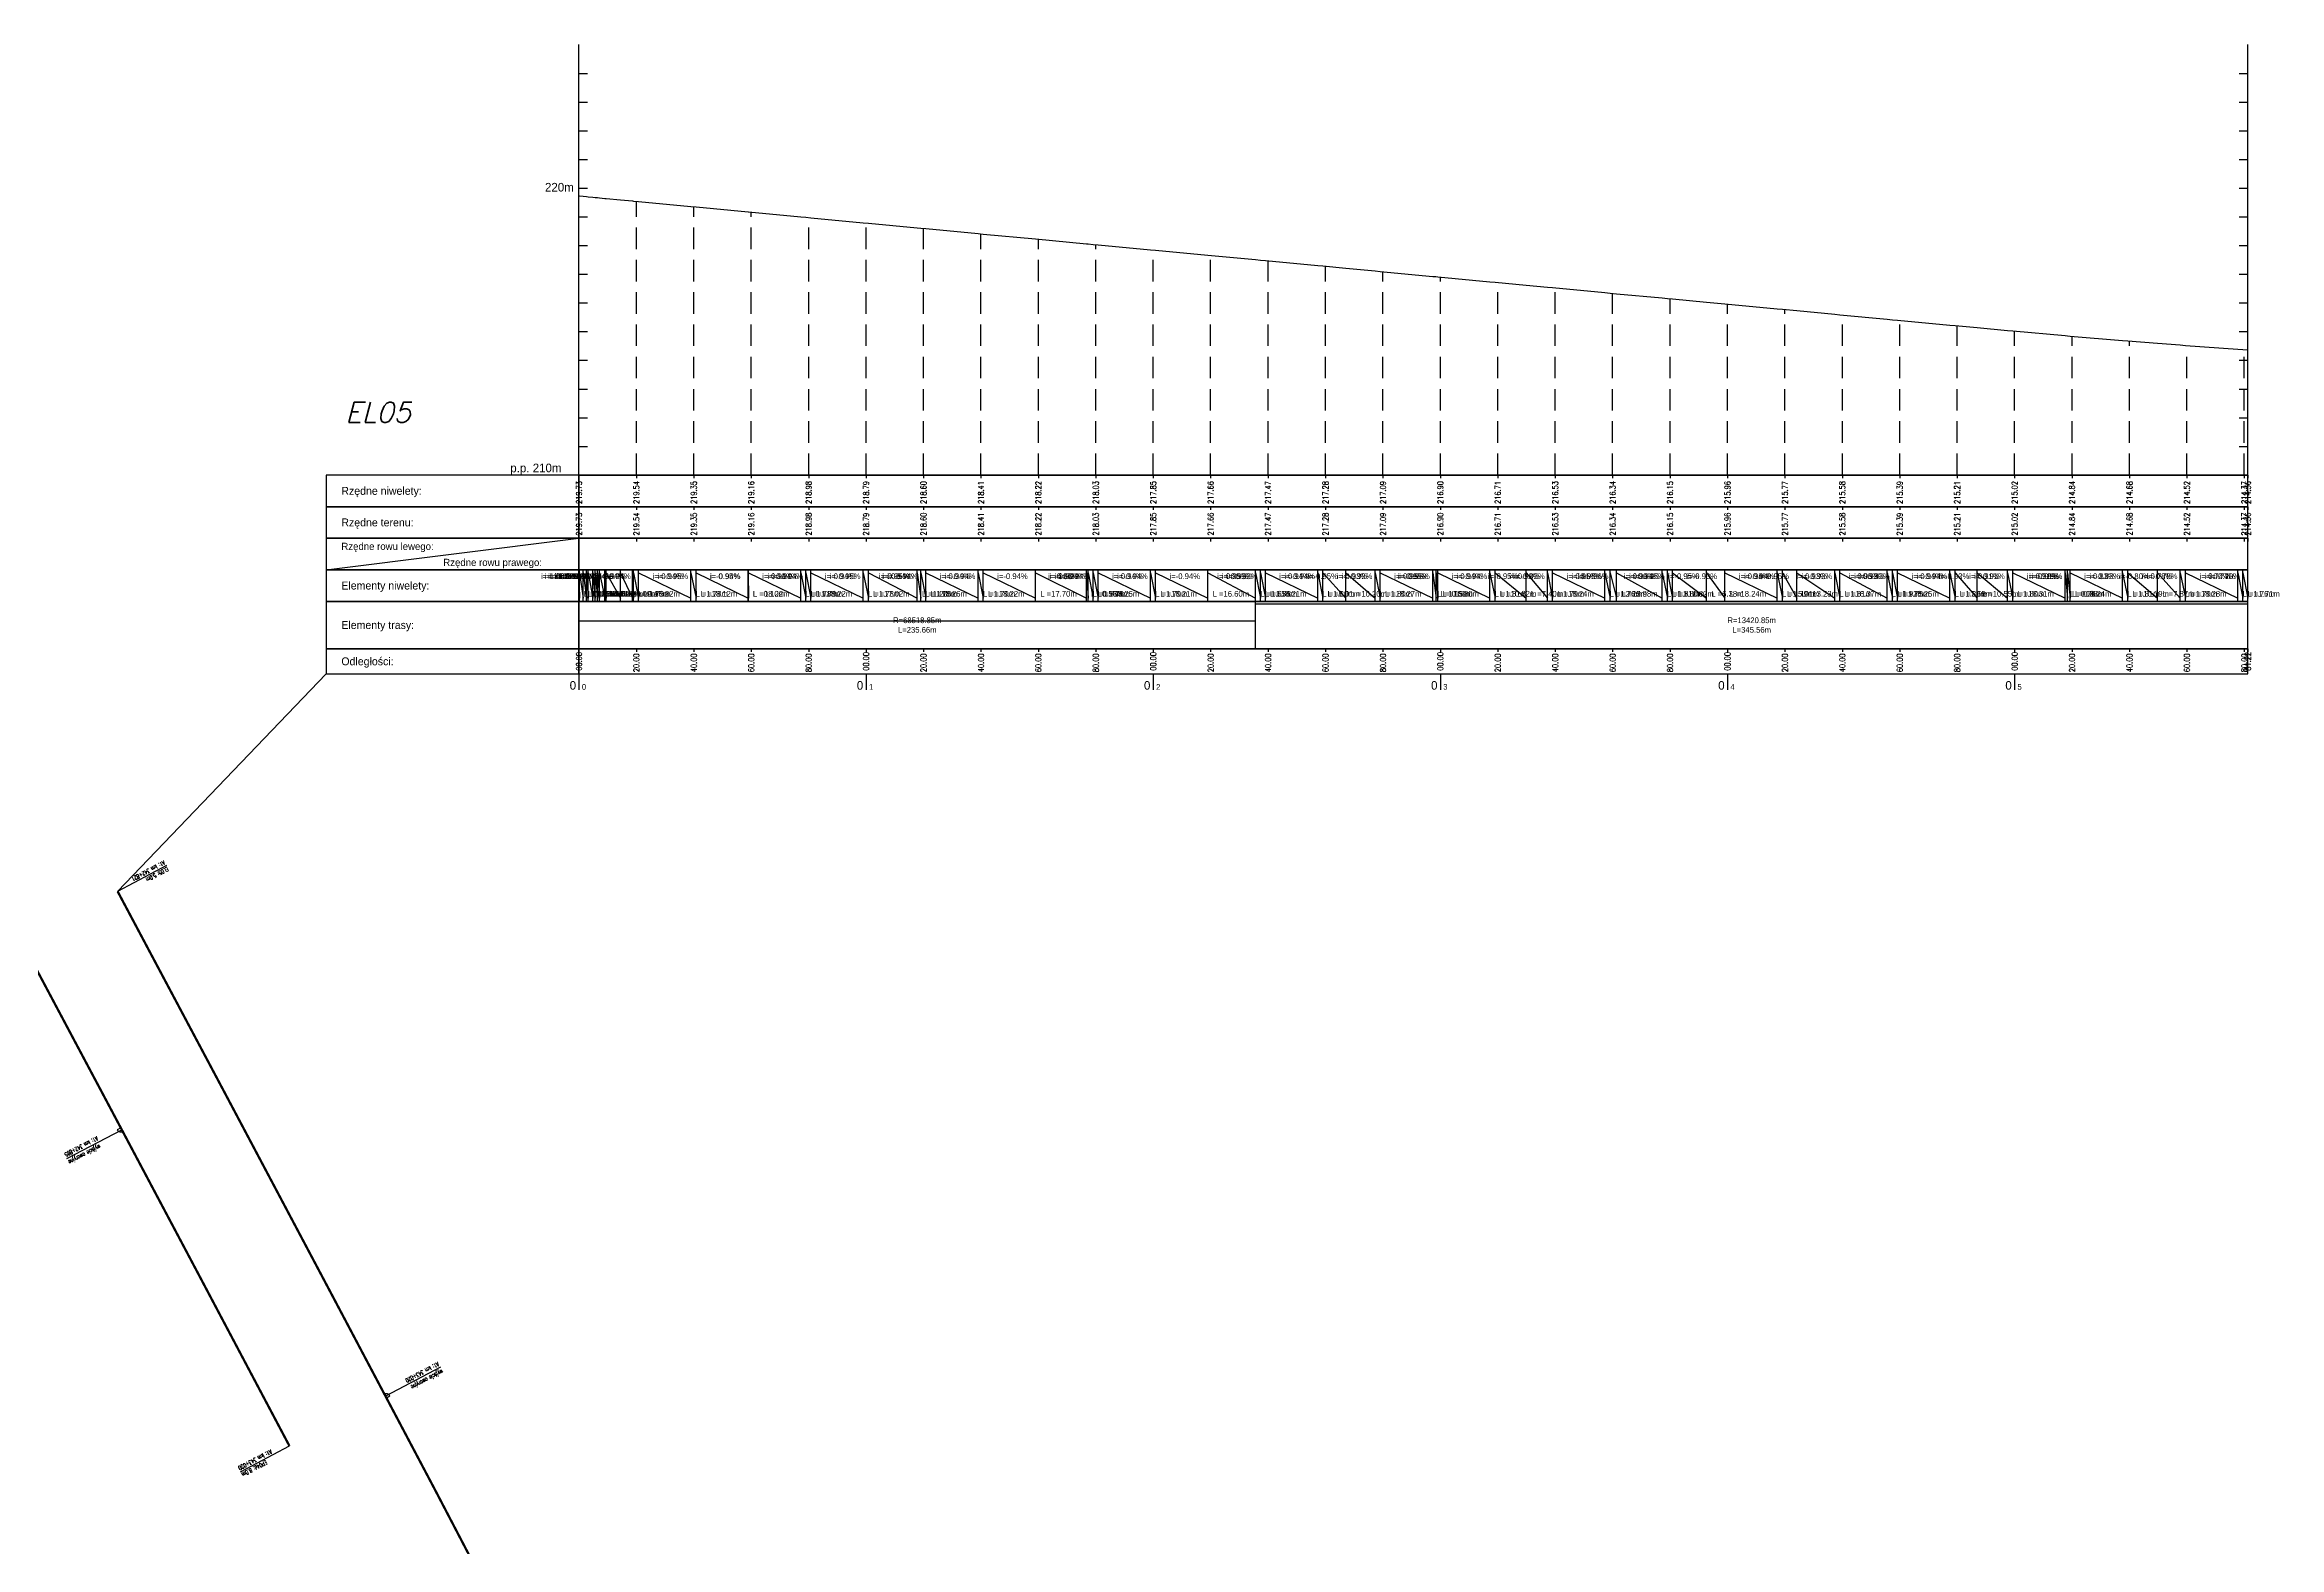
# Model space of a CAD drawing. Header units: metres. Extents: x 7399493 to 7407015, y 5696902 to 5712236.
# Drawn here: x 7404562 to 7405340, y 5705394 to 5705918 of the extents above; entities that cross this region are included whole.
import ezdxf

# ---------------------------------------------------------------- set-up
doc = ezdxf.new("R2010")
doc.units = ezdxf.units.M
doc.linetypes.add('DASHED', pattern=[0.75, 0.5, -0.25])
for name, color, linetype in [('Drzwi ewakuacyjne', 100, 'Continuous'), ('Drzwi ewakuacyjne_opis', 7, 'Continuous'), ('Ekran_akustyczny_5m', 100, 'Continuous'), ('Ekran_akustyczny_5m_opis', 7, 'Continuous'), ('Ekran_akustyczny_8m', 100, 'Continuous'), ('Ekran_akustyczny_8m_opis', 7, 'Continuous'), ('pomoc', 140, 'Continuous'), ('PR_0', 7, 'Continuous'), ('PR_istniejacy_teren', 7, 'Continuous'), ('robocza', 3, 'Continuous')]:
    doc.layers.add(name, color=color, linetype=linetype)
doc.styles.add('simplex 0.60', font='simplex.shx', dxfattribs={"width": 0.6})
doc.styles.add('simplex 0.80', font='simplex.shx', dxfattribs={"width": 0.8})
doc.styles.add('Standard poch.', font='simplex.shx', dxfattribs={"oblique": 15})

# ---------------------------------------------------------------- blocks, each defined once
blk = doc.blocks.new('Wyjście awaryjne')
at = {"layer": 'Drzwi ewakuacyjne'}
blk.add_lwpolyline([(0, 0), (-1.4, 0, 0.414214), (0, -1.4)], format="xyb", close=True, dxfattribs=at)
blk = doc.blocks.new('*U112')
at = {"layer": 'robocza', "color": 7, "linetype": 'Continuous', "lineweight": -3}
for p, q in [((0, 0), (0, 150)), ((581.22, 0), (581.22, 150)), ((0, 140), (3, 140)), ((578.22, 140), (581.22, 140)), ((0, 130), (3, 130)), ((578.22, 130), (581.22, 130)), ((0, 120), (3, 120)), ((578.22, 120), (581.22, 120)), ((0, 110), (3, 110)), ((578.22, 110), (581.22, 110)), ((0, 100), (3, 100)), ((578.22, 100), (581.22, 100)), ((0, 90), (3, 90)), ((578.22, 90), (581.22, 90)), ((0, 80), (3, 80)), ((578.22, 80), (581.22, 80)), ((0, 70), (3, 70)), ((578.22, 70), (581.22, 70)), ((0, 60), (3, 60)), ((578.22, 60), (581.22, 60)), ((0, 50), (3, 50)), ((578.22, 50), (581.22, 50)), ((0, 40), (3, 40)), ((578.22, 40), (581.22, 40)), ((0, 30), (3, 30)), ((578.22, 30), (581.22, 30)), ((0, 20), (3, 20)), ((578.22, 20), (581.22, 20)), ((0, 10), (3, 10)), ((578.22, 10), (581.22, 10)), ((0, 0), (581.22, 0)), ((578.22, 0), (581.22, 0)), ((0, -11), (0, -12.1)), ((20, -11), (20, -12.1)), ((40, -11), (40, -12.1)), ((60, -11), (60, -12.1)), ((80, -11), (80, -12.1)), ((100, -11), (100, -12.1)), ((120, -11), (120, -12.1)), ((140, -11), (140, -12.1)), ((160, -11), (160, -12.1)), ((180, -11), (180, -12.1)), ((200, -11), (200, -12.1)), ((220, -11), (220, -12.1)), ((240, -11), (240, -12.1)), ((260, -11), (260, -12.1)), ((280, -11), (280, -12.1)), ((300, -11), (300, -12.1)), ((320, -11), (320, -12.1)), ((340, -11), (340, -12.1)), ((360, -11), (360, -12.1)), ((380, -11), (380, -12.1)), ((400, -11), (400, -12.1)), ((420, -11), (420, -12.1)), ((440, -11), (440, -12.1)), ((460, -11), (460, -12.1)), ((480, -11), (480, -12.1)), ((500, -11), (500, -12.1)), ((520, -11), (520, -12.1)), ((540, -11), (540, -12.1)), ((560, -11), (560, -12.1)), ((580, -11), (580, -12.1)), ((581.22, -11), (581.22, -12.1)), ((-88, -33), (0, -22)), ((0, -22), (0, -23.1)), ((20, -22), (20, -23.1)), ((40, -22), (40, -23.1)), ((60, -22), (60, -23.1)), ((80, -22), (80, -23.1)), ((100, -22), (100, -23.1)), ((120, -22), (120, -23.1)), ((140, -22), (140, -23.1)), ((160, -22), (160, -23.1)), ((180, -22), (180, -23.1)), ((200, -22), (200, -23.1)), ((220, -22), (220, -23.1)), ((240, -22), (240, -23.1)), ((260, -22), (260, -23.1)), ((280, -22), (280, -23.1)), ((300, -22), (300, -23.1)), ((320, -22), (320, -23.1)), ((340, -22), (340, -23.1)), ((360, -22), (360, -23.1)), ((380, -22), (380, -23.1)), ((400, -22), (400, -23.1)), ((420, -22), (420, -23.1)), ((440, -22), (440, -23.1)), ((460, -22), (460, -23.1)), ((480, -22), (480, -23.1)), ((500, -22), (500, -23.1)), ((520, -22), (520, -23.1)), ((540, -22), (540, -23.1)), ((560, -22), (560, -23.1)), ((580, -22), (580, -23.1)), ((581.22, -22), (581.22, -23.1)), ((0, -60.5), (0, -61.6)), ((20, -60.5), (20, -61.6)), ((40, -60.5), (40, -61.6)), ((60, -60.5), (60, -61.6)), ((80, -60.5), (80, -61.6)), ((100, -60.5), (100, -61.6)), ((120, -60.5), (120, -61.6)), ((140, -60.5), (140, -61.6)), ((160, -60.5), (160, -61.6)), ((180, -60.5), (180, -61.6)), ((200, -60.5), (200, -61.6)), ((220, -60.5), (220, -61.6)), ((240, -60.5), (240, -61.6)), ((260, -60.5), (260, -61.6)), ((280, -60.5), (280, -61.6)), ((300, -60.5), (300, -61.6)), ((320, -60.5), (320, -61.6)), ((340, -60.5), (340, -61.6)), ((360, -60.5), (360, -61.6)), ((380, -60.5), (380, -61.6)), ((400, -60.5), (400, -61.6)), ((420, -60.5), (420, -61.6)), ((440, -60.5), (440, -61.6)), ((460, -60.5), (460, -61.6)), ((480, -60.5), (480, -61.6)), ((500, -60.5), (500, -61.6)), ((520, -60.5), (520, -61.6)), ((540, -60.5), (540, -61.6)), ((560, -60.5), (560, -61.6)), ((580, -60.5), (580, -61.6)), ((581.22, -60.5), (581.22, -61.6)), ((0, -69.3), (0, -74.8)), ((100, -69.3), (100, -74.8)), ((200, -69.3), (200, -74.8)), ((300, -69.3), (300, -74.8)), ((400, -69.3), (400, -74.8)), ((500, -69.3), (500, -74.8))]:
    blk.add_line(p, q, dxfattribs=at)
at = {"layer": 'robocza', "color": 7, "linetype": 'DASHED', "lineweight": -3, "ltscale": 15}
for p, q in [((0, 0), (0, 97.33)), ((20, 0), (20, 95.42)), ((40, 0), (40, 93.54)), ((60, 0), (60, 91.65)), ((80, 0), (80, 89.76)), ((100, 0), (100, 87.88)), ((120, 0), (120, 85.99)), ((140, 0), (140, 84.11)), ((160, 0), (160, 82.22)), ((180, 0), (180, 80.33)), ((200, 0), (200, 78.45)), ((220, 0), (220, 76.56)), ((240, 0), (240, 74.68)), ((260, 0), (260, 72.79)), ((280, 0), (280, 70.91)), ((300, 0), (300, 69.02)), ((320, 0), (320, 67.14)), ((340, 0), (340, 65.25)), ((360, 0), (360, 63.36)), ((380, 0), (380, 61.48)), ((400, 0), (400, 59.59)), ((420, 0), (420, 57.71)), ((440, 0), (440, 55.83)), ((460, 0), (460, 53.94)), ((480, 0), (480, 52.06)), ((500, 0), (500, 50.23)), ((520, 0), (520, 48.42)), ((540, 0), (540, 46.76)), ((560, 0), (560, 45.19)), ((580, 0), (580, 43.7)), ((581.22, 0), (581.22, 43.62))]:
    blk.add_line(p, q, dxfattribs=at)
at = {"layer": 'robocza', "color": 1, "linetype": 'Continuous', "lineweight": -3}
for p, q in [((0, 0), (0, -1.1)), ((20, 0), (20, -1.1)), ((40, 0), (40, -1.1)), ((60, 0), (60, -1.1)), ((80, 0), (80, -1.1)), ((100, 0), (100, -1.1)), ((120, 0), (120, -1.1)), ((140, 0), (140, -1.1)), ((160, 0), (160, -1.1)), ((180, 0), (180, -1.1)), ((200, 0), (200, -1.1)), ((220, 0), (220, -1.1)), ((240, 0), (240, -1.1)), ((260, 0), (260, -1.1)), ((280, 0), (280, -1.1)), ((300, 0), (300, -1.1)), ((320, 0), (320, -1.1)), ((340, 0), (340, -1.1)), ((360, 0), (360, -1.1)), ((380, 0), (380, -1.1)), ((400, 0), (400, -1.1)), ((420, 0), (420, -1.1)), ((440, 0), (440, -1.1)), ((460, 0), (460, -1.1)), ((480, 0), (480, -1.1)), ((500, 0), (500, -1.1)), ((520, 0), (520, -1.1)), ((540, 0), (540, -1.1)), ((560, 0), (560, -1.1)), ((580, 0), (580, -1.1)), ((581.22, 0), (581.22, -1.1)), ((0, -22), (0, -23.1)), ((20, -22), (20, -23.1)), ((40, -22), (40, -23.1)), ((60, -22), (60, -23.1)), ((80, -22), (80, -23.1)), ((100, -22), (100, -23.1)), ((120, -22), (120, -23.1)), ((140, -22), (140, -23.1)), ((160, -22), (160, -23.1)), ((180, -22), (180, -23.1)), ((200, -22), (200, -23.1)), ((220, -22), (220, -23.1)), ((240, -22), (240, -23.1)), ((260, -22), (260, -23.1)), ((280, -22), (280, -23.1)), ((300, -22), (300, -23.1)), ((320, -22), (320, -23.1)), ((340, -22), (340, -23.1)), ((360, -22), (360, -23.1)), ((380, -22), (380, -23.1)), ((400, -22), (400, -23.1)), ((420, -22), (420, -23.1)), ((440, -22), (440, -23.1)), ((460, -22), (460, -23.1)), ((480, -22), (480, -23.1)), ((500, -22), (500, -23.1)), ((520, -22), (520, -23.1)), ((540, -22), (540, -23.1)), ((560, -22), (560, -23.1)), ((580, -22), (580, -23.1)), ((581.22, -22), (581.22, -23.1)), ((0, -44), (0, -33)), ((0, -34.1), (0.16, -42.9)), ((0.16, -44), (0.16, -33)), ((0.16, -34.1), (1.52, -42.9)), ((1.52, -44), (1.52, -33)), ((1.52, -34.1), (2.63, -42.9)), ((2.63, -44), (2.63, -33)), ((2.63, -34.1), (3.22, -42.9)), ((3.22, -44), (3.22, -33)), ((3.22, -34.1), (4.83, -42.9)), ((4.83, -44), (4.83, -33)), ((4.83, -34.1), (5.59, -42.9)), ((5.59, -44), (5.59, -33)), ((5.59, -34.1), (6.47, -42.9)), ((6.47, -44), (6.47, -33)), ((6.47, -34.1), (7.2, -42.9)), ((7.2, -44), (7.2, -33)), ((7.2, -34.1), (9, -42.9)), ((9, -44), (9, -33)), ((9, -34.1), (9.48, -42.9)), ((9.48, -44), (9.48, -33)), ((9.48, -34.1), (14.51, -42.9)), ((14.51, -44), (14.51, -33)), ((14.51, -34.1), (18.6, -42.9)), ((18.6, -44), (18.6, -33)), ((18.6, -34.1), (19, -42.9)), ((19, -44), (19, -33)), ((19, -34.1), (20.79, -42.9)), ((20.79, -44), (20.79, -33)), ((20.79, -34.1), (39, -42.9)), ((39, -44), (39, -33)), ((39, -34.1), (40.79, -42.9)), ((40.79, -44), (40.79, -33)), ((40.79, -34.1), (58.91, -42.9)), ((58.91, -44), (58.91, -33)), ((58.91, -34.1), (59.01, -42.9)), ((59.01, -44), (59.01, -33)), ((59.01, -34.1), (77.23, -42.9)), ((77.23, -44), (77.23, -33)), ((77.23, -34.1), (79.02, -42.9)), ((79.02, -44), (79.02, -33)), ((79.02, -34.1), (80.8, -42.9)), ((80.8, -44), (80.8, -33)), ((80.8, -34.1), (99.02, -42.9)), ((99.02, -44), (99.02, -33)), ((99.02, -34.1), (100.8, -42.9)), ((100.8, -44), (100.8, -33)), ((100.8, -34.1), (117.83, -42.9)), ((117.83, -44), (117.83, -33)), ((117.83, -34.1), (119.03, -42.9)), ((119.03, -44), (119.03, -33)), ((119.03, -34.1), (120.77, -42.9)), ((120.77, -44), (120.77, -33)), ((120.77, -34.1), (139.03, -42.9)), ((139.03, -44), (139.03, -33)), ((139.03, -34.1), (140.82, -42.9)), ((140.82, -44), (140.82, -33)), ((140.82, -34.1), (159.04, -42.9)), ((159.04, -44), (159.04, -33)), ((159.04, -34.1), (176.74, -42.9)), ((176.74, -44), (176.74, -33)), ((176.74, -34.1), (177.3, -42.9)), ((177.3, -44), (177.3, -33)), ((177.3, -34.1), (179.04, -42.9)), ((179.04, -44), (179.04, -33)), ((179.04, -34.1), (180.8, -42.9)), ((180.8, -44), (180.8, -33)), ((180.8, -34.1), (199.05, -42.9)), ((199.05, -44), (199.05, -33)), ((199.05, -34.1), (200.84, -42.9)), ((200.84, -44), (200.84, -33)), ((200.84, -34.1), (219.05, -42.9)), ((219.05, -44), (219.05, -33)), ((219.05, -34.1), (235.66, -42.9)), ((235.66, -44), (235.66, -33)), ((235.66, -34.1), (237.31, -42.9)), ((237.31, -44), (237.31, -33)), ((237.31, -34.1), (239.06, -42.9)), ((239.06, -44), (239.06, -33)), ((239.06, -34.1), (257.27, -42.9)), ((257.27, -44), (257.27, -33)), ((257.27, -34.1), (259.07, -42.9)), ((259.07, -44), (259.07, -33)), ((259.07, -34.1), (267.07, -42.9)), ((267.07, -44), (267.07, -33)), ((267.07, -34.1), (277.27, -42.9)), ((277.27, -44), (277.27, -33)), ((277.27, -34.1), (279.07, -42.9)), ((279.07, -44), (279.07, -33)), ((279.07, -34.1), (297.34, -42.9)), ((297.34, -44), (297.34, -33)), ((297.34, -34.1), (298.49, -42.9)), ((298.49, -44), (298.49, -33)), ((298.49, -34.1), (299.08, -42.9)), ((299.08, -44), (299.08, -33)), ((299.08, -34.1), (317.28, -42.9)), ((317.28, -44), (317.28, -33)), ((317.28, -34.1), (319.08, -42.9)), ((319.08, -44), (319.08, -33)), ((319.08, -34.1), (329.9, -42.9)), ((329.9, -44), (329.9, -33)), ((329.9, -34.1), (337.3, -42.9)), ((337.3, -44), (337.3, -33)), ((337.3, -34.1), (339.09, -42.9)), ((339.09, -44), (339.09, -33)), ((339.09, -34.1), (357.33, -42.9)), ((357.33, -44), (357.33, -33)), ((357.33, -34.1), (359.09, -42.9)), ((359.09, -44), (359.09, -33)), ((359.09, -34.1), (361.31, -42.9)), ((361.31, -44), (361.31, -33)), ((361.31, -34.1), (377.29, -42.9)), ((377.29, -44), (377.29, -33)), ((377.29, -34.1), (379.1, -42.9)), ((379.1, -44), (379.1, -33)), ((379.1, -34.1), (380.9, -42.9)), ((380.9, -44), (380.9, -33)), ((380.9, -34.1), (392.73, -42.9)), ((392.73, -44), (392.73, -33)), ((392.73, -34.1), (399.11, -42.9)), ((399.11, -44), (399.11, -33)), ((399.11, -34.1), (417.35, -42.9)), ((417.35, -44), (417.35, -33)), ((417.35, -34.1), (419.14, -42.9)), ((419.14, -44), (419.14, -33)), ((419.14, -34.1), (424.14, -42.9)), ((424.14, -44), (424.14, -33)), ((424.14, -34.1), (437.37, -42.9)), ((437.37, -44), (437.37, -33)), ((437.37, -34.1), (439.18, -42.9)), ((439.18, -44), (439.18, -33)), ((439.18, -34.1), (455.56, -42.9)), ((455.56, -44), (455.56, -33)), ((455.56, -34.1), (457.48, -42.9)), ((457.48, -44), (457.48, -33)), ((457.48, -34.1), (459.23, -42.9)), ((459.23, -44), (459.23, -33)), ((459.23, -34.1), (477.48, -42.9)), ((477.48, -44), (477.48, -33)), ((477.48, -34.1), (479.28, -42.9)), ((479.28, -44), (479.28, -33)), ((479.28, -34.1), (486.97, -42.9)), ((486.97, -44), (486.97, -33)), ((486.97, -34.1), (497.52, -42.9)), ((497.52, -44), (497.52, -33)), ((497.52, -34.1), (499.32, -42.9)), ((499.32, -44), (499.32, -33)), ((499.32, -34.1), (517.63, -42.9)), ((517.63, -44), (517.63, -33)), ((517.63, -34.1), (518.39, -42.9)), ((518.39, -44), (518.39, -33)), ((518.39, -34.1), (519.37, -42.9)), ((519.37, -44), (519.37, -33)), ((519.37, -34.1), (537.61, -42.9)), ((537.61, -44), (537.61, -33)), ((537.61, -34.1), (539.42, -42.9)), ((539.42, -44), (539.42, -33)), ((539.42, -34.1), (549.8, -42.9)), ((549.8, -44), (549.8, -33)), ((549.8, -34.1), (557.67, -42.9)), ((557.67, -44), (557.67, -33)), ((557.67, -34.1), (559.46, -42.9)), ((559.46, -44), (559.46, -33)), ((559.46, -34.1), (577.74, -42.9)), ((577.74, -44), (577.74, -33)), ((577.74, -34.1), (579.51, -42.9)), ((579.51, -44), (579.51, -33)), ((579.51, -34.1), (581.22, -42.9)), ((0, -60.5), (0, -44)), ((235.66, -60.5), (235.66, -44)), ((235.66, -50.8), (235.66, -44.83)), ((235.66, -44.83), (581.22, -44.83)), ((0, -50.8), (0, -50.8)), ((0, -50.8), (235.66, -50.8))]:
    blk.add_line(p, q, dxfattribs=at)
at = {"layer": 'robocza', "color": 7, "linetype": 'Continuous', "lineweight": -3}
for points in [[(0, -11), (0, 0), (-88, 0), (-88, -11)], [(0, -11), (581.22, -11), (581.22, 0), (0, 0)], [(0, -22), (0, -11), (-88, -11), (-88, -22)], [(0, -22), (581.22, -22), (581.22, -11), (0, -11)], [(0, -33), (0, -22), (-88, -22), (-88, -33)], [(0, -33), (0, -22), (-88, -22), (-88, -33)], [(0, -33), (581.22, -33), (581.22, -22), (0, -22)], [(0, -33), (581.22, -33), (581.22, -22), (0, -22)], [(0, -44), (0, -33), (-88, -33), (-88, -44)], [(0, -44), (581.22, -44), (581.22, -33), (0, -33)], [(0, -60.5), (0, -44), (-88, -44), (-88, -60.5)], [(0, -60.5), (581.22, -60.5), (581.22, -44), (0, -44)], [(0, -69.3), (0, -60.5), (-88, -60.5), (-88, -69.3)], [(0, -69.3), (581.22, -69.3), (581.22, -60.5), (0, -60.5)]]:
    blk.add_3dface(points, dxfattribs=at)
at = {"layer": 'robocza', "color": 2, "linetype": 'Continuous', "lineweight": -3, "char_height": 3}
for s, insert, attachment_point in [('220m', (-1.8, 100.3), 6), ('p.p. 210m', (-15, 4), 2)]:
    blk.add_mtext(s, dxfattribs=dict(at, insert=insert, attachment_point=attachment_point))
at = {"layer": 'robocza', "color": 7, "linetype": 'Continuous', "lineweight": -3, "attachment_point": 4}
for s, insert, char_height in [('Rzędne niwelety:', (-82.75, -5.9), 2.75), ('Rzędne terenu:', (-82.75, -16.9), 2.75), ('Rzędne rowu lewego:', (-82.75, -25.2), 2.5), ('Elementy niwelety:', (-82.75, -38.9), 2.75), ('Elementy trasy:', (-82.75, -52.65), 2.75), ('Odległości:', (-82.75, -65.3), 2.75)]:
    blk.add_mtext(s, dxfattribs=dict(at, insert=insert, char_height=char_height))
at = {"layer": 'robocza', "color": 1, "linetype": 'Continuous', "lineweight": -3, "insert": (-47.25, -30.8), "char_height": 2.5, "attachment_point": 4}
blk.add_mtext('Rzędne rowu prawego:', dxfattribs=at)
blk = doc.blocks.new('*U111')
at = {"layer": 'PR_istniejacy_teren', "color": 7, "linetype": 'Continuous', "lineweight": -3, "ltscale": 4}
for p, q in [((7405426.48, 5707170.12), (7405426.64, 5707170.11)), ((7405426.64, 5707170.11), (7405428, 5707169.97)), ((7405428, 5707169.97), (7405429.1, 5707169.86)), ((7405429.1, 5707169.86), (7405429.7, 5707169.8)), ((7405429.7, 5707169.8), (7405431.31, 5707169.64)), ((7405431.31, 5707169.64), (7405432.07, 5707169.57)), ((7405432.07, 5707169.57), (7405432.95, 5707169.49)), ((7405432.95, 5707169.49), (7405433.68, 5707169.42)), ((7405433.68, 5707169.42), (7405435.48, 5707169.25)), ((7405435.48, 5707169.25), (7405435.96, 5707169.21)), ((7405435.96, 5707169.21), (7405440.99, 5707168.73)), ((7405440.99, 5707168.73), (7405445.08, 5707168.35)), ((7405445.08, 5707168.35), (7405445.48, 5707168.31)), ((7405445.48, 5707168.31), (7405447.27, 5707168.14)), ((7405447.27, 5707168.14), (7405465.48, 5707166.42)), ((7405465.48, 5707166.42), (7405467.27, 5707166.26)), ((7405467.27, 5707166.26), (7405485.39, 5707164.54)), ((7405485.39, 5707164.54), (7405485.49, 5707164.53)), ((7405485.49, 5707164.53), (7405503.71, 5707162.82)), ((7405503.71, 5707162.82), (7405505.49, 5707162.65)), ((7405505.49, 5707162.65), (7405507.28, 5707162.48)), ((7405507.28, 5707162.48), (7405525.5, 5707160.77)), ((7405525.5, 5707160.77), (7405527.28, 5707160.6)), ((7405527.28, 5707160.6), (7405544.31, 5707158.99)), ((7405544.31, 5707158.99), (7405545.51, 5707158.88)), ((7405545.51, 5707158.88), (7405547.25, 5707158.71)), ((7405547.25, 5707158.71), (7405565.51, 5707156.99)), ((7405565.51, 5707156.99), (7405567.3, 5707156.82)), ((7405567.3, 5707156.82), (7405585.52, 5707155.11)), ((7405585.52, 5707155.11), (7405603.22, 5707153.43)), ((7405603.22, 5707153.43), (7405603.78, 5707153.38)), ((7405603.78, 5707153.38), (7405605.52, 5707153.22)), ((7405605.52, 5707153.22), (7405607.27, 5707153.05)), ((7405607.27, 5707153.05), (7405625.53, 5707151.34)), ((7405625.53, 5707151.34), (7405627.32, 5707151.17)), ((7405627.32, 5707151.17), (7405645.53, 5707149.45)), ((7405645.53, 5707149.45), (7405662.13, 5707147.88)), ((7405662.13, 5707147.88), (7405663.79, 5707147.72)), ((7405663.79, 5707147.72), (7405665.54, 5707147.56)), ((7405665.54, 5707147.56), (7405683.75, 5707145.85)), ((7405683.75, 5707145.85), (7405685.54, 5707145.68)), ((7405685.54, 5707145.68), (7405693.55, 5707144.91)), ((7405693.55, 5707144.91), (7405703.75, 5707143.96)), ((7405703.75, 5707143.96), (7405705.55, 5707143.79)), ((7405705.55, 5707143.79), (7405723.81, 5707142.06)), ((7405723.81, 5707142.06), (7405724.96, 5707141.96)), ((7405724.96, 5707141.96), (7405725.56, 5707141.9)), ((7405725.56, 5707141.9), (7405743.76, 5707140.19)), ((7405743.76, 5707140.19), (7405745.56, 5707140.02)), ((7405745.56, 5707140.02), (7405756.38, 5707138.99)), ((7405756.38, 5707138.99), (7405763.78, 5707138.3)), ((7405763.78, 5707138.3), (7405765.57, 5707138.13)), ((7405765.57, 5707138.13), (7405783.81, 5707136.41)), ((7405783.81, 5707136.41), (7405785.57, 5707136.24)), ((7405785.57, 5707136.24), (7405787.79, 5707136.03)), ((7405787.79, 5707136.03), (7405803.77, 5707134.53)), ((7405803.77, 5707134.53), (7405805.58, 5707134.36)), ((7405805.58, 5707134.36), (7405807.38, 5707134.19)), ((7405807.38, 5707134.19), (7405819.21, 5707133.07)), ((7405819.21, 5707133.07), (7405825.58, 5707132.47)), ((7405825.58, 5707132.47), (7405843.83, 5707130.75)), ((7405843.83, 5707130.75), (7405845.61, 5707130.59)), ((7405845.61, 5707130.59), (7405850.62, 5707130.11)), ((7405850.62, 5707130.11), (7405863.85, 5707128.87)), ((7405863.85, 5707128.87), (7405865.66, 5707128.7)), ((7405865.66, 5707128.7), (7405882.04, 5707127.15)), ((7405882.04, 5707127.15), (7405883.96, 5707126.97)), ((7405883.96, 5707126.97), (7405885.71, 5707126.81)), ((7405885.71, 5707126.81), (7405903.96, 5707125.1)), ((7405903.96, 5707125.1), (7405905.76, 5707124.93)), ((7405905.76, 5707124.93), (7405913.45, 5707124.21)), ((7405913.45, 5707124.21), (7405924, 5707123.25)), ((7405924, 5707123.25), (7405925.8, 5707123.08)), ((7405925.8, 5707123.08), (7405944.11, 5707121.43)), ((7405944.11, 5707121.43), (7405944.87, 5707121.36)), ((7405944.87, 5707121.36), (7405945.85, 5707121.27)), ((7405945.85, 5707121.27), (7405964.09, 5707119.75)), ((7405964.09, 5707119.75), (7405965.9, 5707119.6)), ((7405965.9, 5707119.6), (7405976.28, 5707118.77)), ((7405976.28, 5707118.77), (7405984.15, 5707118.16)), ((7405984.15, 5707118.16), (7405985.94, 5707118.02)), ((7405985.94, 5707118.02), (7406004.22, 5707116.66)), ((7406004.22, 5707116.66), (7406005.99, 5707116.53)), ((7406005.99, 5707116.53), (7406007.69, 5707116.41))]:
    blk.add_line(p, q, dxfattribs=at)
blk = doc.blocks.new('*U110')
at = {"layer": 'robocza', "color": 1, "linetype": 'Continuous', "lineweight": -3, "char_height": 2, "attachment_point": 6, "rotation": 89.99998, "style": 'simplex 0.80'}
for s, insert in [('219.73', (7405426.48, 5707070.71)), ('219.54', (7405446.48, 5707070.71)), ('219.35', (7405466.48, 5707070.71)), ('219.16', (7405486.48, 5707070.71)), ('218.98', (7405506.48, 5707070.71)), ('218.79', (7405526.48, 5707070.71)), ('218.60', (7405546.48, 5707070.71)), ('218.41', (7405566.48, 5707070.71)), ('218.22', (7405586.48, 5707070.71)), ('218.03', (7405606.48, 5707070.71)), ('217.85', (7405626.48, 5707070.71)), ('217.66', (7405646.48, 5707070.71)), ('217.47', (7405666.48, 5707070.71)), ('217.28', (7405686.48, 5707070.71)), ('217.09', (7405706.48, 5707070.71)), ('216.90', (7405726.48, 5707070.71)), ('216.71', (7405746.48, 5707070.71)), ('216.53', (7405766.48, 5707070.71)), ('216.34', (7405786.48, 5707070.71)), ('216.15', (7405806.48, 5707070.71)), ('215.96', (7405826.48, 5707070.71)), ('215.77', (7405846.48, 5707070.71)), ('215.58', (7405866.48, 5707070.71)), ('215.39', (7405886.48, 5707070.71)), ('215.21', (7405906.48, 5707070.71)), ('215.02', (7405926.48, 5707070.71)), ('214.84', (7405946.48, 5707070.71)), ('214.68', (7405966.48, 5707070.71)), ('214.52', (7405986.48, 5707070.71)), ('214.37', (7406006.48, 5707070.71)), ('214.36', (7406007.69, 5707070.71))]:
    blk.add_mtext(s, dxfattribs=dict(at, insert=insert))
blk = doc.blocks.new('*U109')
at = {"layer": 'robocza', "color": 1, "linetype": 'Continuous', "lineweight": -3, "char_height": 2, "attachment_point": 6, "rotation": 89.99998, "style": 'simplex 0.80'}
for s, insert in [('219.73', (7405426.48, 5707059.71)), ('219.54', (7405446.48, 5707059.71)), ('219.35', (7405466.48, 5707059.71)), ('219.16', (7405486.48, 5707059.71)), ('218.98', (7405506.48, 5707059.71)), ('218.79', (7405526.48, 5707059.71)), ('218.60', (7405546.48, 5707059.71)), ('218.41', (7405566.48, 5707059.71)), ('218.22', (7405586.48, 5707059.71)), ('218.03', (7405606.48, 5707059.71)), ('217.85', (7405626.48, 5707059.71)), ('217.66', (7405646.48, 5707059.71)), ('217.47', (7405666.48, 5707059.71)), ('217.28', (7405686.48, 5707059.71)), ('217.09', (7405706.48, 5707059.71)), ('216.90', (7405726.48, 5707059.71)), ('216.71', (7405746.48, 5707059.71)), ('216.53', (7405766.48, 5707059.71)), ('216.34', (7405786.48, 5707059.71)), ('216.15', (7405806.48, 5707059.71)), ('215.96', (7405826.48, 5707059.71)), ('215.77', (7405846.48, 5707059.71)), ('215.58', (7405866.48, 5707059.71)), ('215.39', (7405886.48, 5707059.71)), ('215.21', (7405906.48, 5707059.71)), ('215.02', (7405926.48, 5707059.71)), ('214.84', (7405946.48, 5707059.71)), ('214.68', (7405966.48, 5707059.71)), ('214.52', (7405986.48, 5707059.71)), ('214.37', (7406006.48, 5707059.71)), ('214.36', (7406007.69, 5707059.71))]:
    blk.add_mtext(s, dxfattribs=dict(at, insert=insert))
blk = doc.blocks.new('*U108')
at = {"layer": 'PR_0', "color": 1, "linetype": 'Continuous', "lineweight": -3, "char_height": 2}
for s, insert, attachment_point in [('i=-1.06%', (7405423.89, 5707036.54), 9), ('i=-1.02%', (7405425.25, 5707036.54), 9), ('i=-1.02%', (7405426.35, 5707036.54), 9), ('i=-1.02%', (7405426.95, 5707036.54), 9), ('i=-0.95%', (7405428.56, 5707036.54), 9), ('i=-0.94%', (7405429.32, 5707036.54), 9), ('i=-0.94%', (7405430.2, 5707036.54), 9), ('i=-0.94%', (7405430.93, 5707036.54), 9), ('i=-0.94%', (7405432.73, 5707036.54), 9), ('i=-0.94%', (7405433.21, 5707036.54), 9), ('i=-0.94%', (7405438.24, 5707036.54), 9), ('i=-0.94%', (7405442.33, 5707036.54), 9), ('i=-0.94%', (7405442.73, 5707036.54), 9), ('i=-0.94%', (7405444.52, 5707036.54), 9), ('i=-0.94%', (7405462.73, 5707036.54), 9), ('i=-0.95%', (7405464.52, 5707036.54), 9), ('i=-0.95%', (7405482.64, 5707036.54), 9), ('i=-0.94%', (7405482.74, 5707036.54), 9), ('i=-0.94%', (7405500.96, 5707036.54), 9), ('i=-0.94%', (7405502.74, 5707036.54), 9), ('i=-0.94%', (7405504.53, 5707036.54), 9), ('i=-0.94%', (7405522.75, 5707036.54), 9), ('i=-0.95%', (7405524.53, 5707036.54), 9), ('i=-0.95%', (7405541.56, 5707036.54), 9), ('i=-0.94%', (7405542.76, 5707036.54), 9), ('i=-0.94%', (7405544.5, 5707036.54), 9), ('i=-0.94%', (7405562.76, 5707036.54), 9), ('i=-0.94%', (7405564.55, 5707036.54), 9), ('i=-0.94%', (7405582.77, 5707036.54), 9), ('i=-0.95%', (7405600.47, 5707036.54), 9), ('i=-0.94%', (7405601.03, 5707036.54), 9), ('i=-0.94%', (7405602.77, 5707036.54), 9), ('i=-0.94%', (7405604.52, 5707036.54), 9), ('i=-0.94%', (7405622.78, 5707036.54), 9), ('i=-0.94%', (7405624.57, 5707036.54), 9), ('i=-0.94%', (7405642.78, 5707036.54), 9), ('i=-0.95%', (7405659.38, 5707036.54), 9), ('i=-0.93%', (7405661.04, 5707036.54), 9), ('i=-0.93%', (7405662.79, 5707036.54), 9), ('i=-0.94%', (7405681, 5707036.54), 9), ('i=-0.94%', (7405682.79, 5707036.54), 9), ('i=-0.95%', (7405690.8, 5707036.54), 9), ('i=-0.93%', (7405701, 5707036.54), 9), ('i=-0.93%', (7405702.8, 5707036.54), 9), ('i=-0.95%', (7405721.06, 5707036.54), 9), ('i=-0.95%', (7405722.21, 5707036.54), 9), ('i=-0.93%', (7405722.81, 5707036.54), 9), ('i=-0.94%', (7405741.01, 5707036.54), 9), ('i=-0.94%', (7405742.81, 5707036.54), 9), ('i=-0.95%', (7405753.63, 5707036.54), 9), ('i=-0.93%', (7405761.03, 5707036.54), 9), ('i=-0.93%', (7405762.82, 5707036.54), 9), ('i=-0.95%', (7405781.06, 5707036.54), 9), ('i=-0.95%', (7405782.82, 5707036.54), 9), ('i=-0.96%', (7405785.04, 5707036.54), 9), ('i=-0.94%', (7405801.02, 5707036.54), 9), ('i=-0.94%', (7405802.83, 5707036.54), 9), ('i=-0.95%', (7405804.63, 5707036.54), 9), ('i=-0.95%', (7405816.46, 5707036.54), 9), ('i=-0.93%', (7405822.83, 5707036.54), 9), ('i=-0.94%', (7405841.08, 5707036.54), 9), ('i=-0.94%', (7405842.86, 5707036.54), 9), ('i=-0.95%', (7405847.87, 5707036.54), 9), ('i=-0.93%', (7405861.1, 5707036.54), 9), ('i=-0.93%', (7405862.91, 5707036.54), 9), ('i=-0.95%', (7405879.29, 5707036.54), 9), ('i=-0.93%', (7405881.21, 5707036.54), 9), ('i=-0.93%', (7405882.96, 5707036.54), 9), ('i=-0.94%', (7405901.21, 5707036.54), 9), ('i=-0.94%', (7405903.01, 5707036.54), 9), ('i=-0.93%', (7405910.7, 5707036.54), 9), ('i=-0.91%', (7405921.25, 5707036.54), 9), ('i=-0.91%', (7405923.05, 5707036.54), 9), ('i=-0.91%', (7405941.36, 5707036.54), 9), ('i=-0.91%', (7405942.12, 5707036.54), 9), ('i=-0.89%', (7405943.1, 5707036.54), 9), ('i=-0.83%', (7405961.34, 5707036.54), 9), ('i=-0.83%', (7405963.15, 5707036.54), 9), ('i=-0.80%', (7405973.53, 5707036.54), 9), ('i=-0.78%', (7405981.4, 5707036.54), 9), ('i=-0.78%', (7405983.19, 5707036.54), 9), ('i=-0.74%', (7406001.47, 5707036.54), 9), ('i=-0.74%', (7406003.24, 5707036.54), 9), ('i=-0.70%', (7406004.94, 5707036.54), 9), ('L =0.16m', (7405428.1, 5707030.42), 7), ('L =1.36m', (7405428.26, 5707030.42), 7), ('L =1.11m', (7405429.62, 5707030.42), 7), ('L =0.59m', (7405430.73, 5707030.42), 7), ('L =1.61m', (7405431.32, 5707030.42), 7), ('L =0.76m', (7405432.93, 5707030.42), 7), ('L =0.88m', (7405433.69, 5707030.42), 7), ('L =0.73m', (7405434.57, 5707030.42), 7), ('L =1.80m', (7405435.3, 5707030.42), 7), ('L =0.49m', (7405437.1, 5707030.42), 7), ('L =5.02m', (7405437.59, 5707030.42), 7), ('L =4.09m', (7405442.61, 5707030.42), 7), ('L =0.40m', (7405446.7, 5707030.42), 7), ('L =1.79m', (7405447.1, 5707030.42), 7), ('L =18.22m', (7405448.89, 5707030.42), 7), ('L =1.78m', (7405467.11, 5707030.42), 7), ('L =18.12m', (7405468.89, 5707030.42), 7), ('L =0.10m', (7405487.02, 5707030.42), 7), ('L =18.22m', (7405487.11, 5707030.42), 7), ('L =1.78m', (7405505.33, 5707030.42), 7), ('L =1.79m', (7405507.12, 5707030.42), 7), ('L =18.22m', (7405508.91, 5707030.42), 7), ('L =1.78m', (7405527.13, 5707030.42), 7), ('L =17.02m', (7405528.91, 5707030.42), 7), ('L =1.20m', (7405545.93, 5707030.42), 7), ('L =1.75m', (7405547.13, 5707030.42), 7), ('L =18.26m', (7405548.88, 5707030.42), 7), ('L =1.79m', (7405567.14, 5707030.42), 7), ('L =18.22m', (7405568.93, 5707030.42), 7), ('L =17.70m', (7405587.14, 5707030.42), 7), ('L =0.56m', (7405604.85, 5707030.42), 7), ('L =1.74m', (7405605.41, 5707030.42), 7), ('L =1.75m', (7405607.15, 5707030.42), 7), ('L =18.25m', (7405608.9, 5707030.42), 7), ('L =1.79m', (7405627.15, 5707030.42), 7), ('L =18.21m', (7405628.94, 5707030.42), 7), ('L =16.60m', (7405647.16, 5707030.42), 7), ('L =1.65m', (7405663.76, 5707030.42), 7), ('L =1.75m', (7405665.41, 5707030.42), 7), ('L =18.21m', (7405667.16, 5707030.42), 7), ('L =1.80m', (7405685.37, 5707030.42), 7), ('L =8.01m', (7405687.17, 5707030.42), 7), ('L =10.20m', (7405695.17, 5707030.42), 7), ('L =1.80m', (7405705.38, 5707030.42), 7), ('L =18.27m', (7405707.17, 5707030.42), 7), ('L =1.15m', (7405725.44, 5707030.42), 7), ('L =0.59m', (7405726.59, 5707030.42), 7), ('L =18.20m', (7405727.18, 5707030.42), 7), ('L =1.81m', (7405745.38, 5707030.42), 7), ('L =10.82m', (7405747.19, 5707030.42), 7), ('L =7.40m', (7405758, 5707030.42), 7), ('L =1.79m', (7405765.4, 5707030.42), 7), ('L =18.24m', (7405767.19, 5707030.42), 7), ('L =1.76m', (7405785.43, 5707030.42), 7), ('L =2.22m', (7405787.2, 5707030.42), 7), ('L =15.98m', (7405789.42, 5707030.42), 7), ('L =1.81m', (7405805.39, 5707030.42), 7), ('L =1.80m', (7405807.2, 5707030.42), 7), ('L =11.82m', (7405809.01, 5707030.42), 7), ('L =6.38m', (7405820.83, 5707030.42), 7), ('L =18.24m', (7405827.21, 5707030.42), 7), ('L =1.79m', (7405845.45, 5707030.42), 7), ('L =5.01m', (7405847.24, 5707030.42), 7), ('L =13.23m', (7405852.25, 5707030.42), 7), ('L =1.81m', (7405865.48, 5707030.42), 7), ('L =16.37m', (7405867.29, 5707030.42), 7), ('L =1.92m', (7405883.66, 5707030.42), 7), ('L =1.75m', (7405885.58, 5707030.42), 7), ('L =18.25m', (7405887.33, 5707030.42), 7), ('L =1.80m', (7405905.58, 5707030.42), 7), ('L =7.69m', (7405907.38, 5707030.42), 7), ('L =10.55m', (7405915.08, 5707030.42), 7), ('L =1.80m', (7405925.62, 5707030.42), 7), ('L =18.31m', (7405927.43, 5707030.42), 7), ('L =0.76m', (7405945.73, 5707030.42), 7), ('L =0.98m', (7405946.49, 5707030.42), 7), ('L =18.24m', (7405947.47, 5707030.42), 7), ('L =1.81m', (7405965.71, 5707030.42), 7), ('L =10.39m', (7405967.52, 5707030.42), 7), ('L =7.87m', (7405977.91, 5707030.42), 7), ('L =1.79m', (7405985.77, 5707030.42), 7), ('L =18.28m', (7405987.57, 5707030.42), 7), ('L =1.76m', (7406005.85, 5707030.42), 7), ('L =1.71m', (7406007.61, 5707030.42), 7)]:
    blk.add_mtext(s, dxfattribs=dict(at, insert=insert, attachment_point=attachment_point))
blk = doc.blocks.new('*U107')
at = {"layer": 'robocza', "color": 1, "linetype": 'Continuous', "lineweight": -3, "char_height": 2, "attachment_point": 5}
for s, insert in [('R=68518.85m^JL=235.66m', (7405544.31, 5707020.54)), ('R=13420.85m^JL=345.56m', (7405834.91, 5707020.54))]:
    blk.add_mtext(s, dxfattribs=dict(at, insert=insert))
blk = doc.blocks.new('*U106')
at = {"layer": 'robocza', "color": 1, "linetype": 'Continuous', "lineweight": -3, "char_height": 2, "attachment_point": 5, "rotation": 90, "style": 'simplex 0.80'}
for s, insert in [('00.00', (7405426.48, 5707007.89)), ('20.00', (7405446.48, 5707007.39)), ('40.00', (7405466.48, 5707007.39)), ('60.00', (7405486.48, 5707007.39)), ('80.00', (7405506.48, 5707007.39)), ('00.00', (7405526.48, 5707007.89)), ('20.00', (7405546.48, 5707007.39)), ('40.00', (7405566.48, 5707007.39)), ('60.00', (7405586.48, 5707007.39)), ('80.00', (7405606.48, 5707007.39)), ('00.00', (7405626.48, 5707007.89)), ('20.00', (7405646.48, 5707007.39)), ('40.00', (7405666.48, 5707007.39)), ('60.00', (7405686.48, 5707007.39)), ('80.00', (7405706.48, 5707007.39)), ('00.00', (7405726.48, 5707007.89)), ('20.00', (7405746.48, 5707007.39)), ('40.00', (7405766.48, 5707007.39)), ('60.00', (7405786.48, 5707007.39)), ('80.00', (7405806.48, 5707007.39)), ('00.00', (7405826.48, 5707007.89)), ('20.00', (7405846.48, 5707007.39)), ('40.00', (7405866.48, 5707007.39)), ('60.00', (7405886.48, 5707007.39)), ('80.00', (7405906.48, 5707007.39)), ('00.00', (7405926.48, 5707007.89)), ('20.00', (7405946.48, 5707007.39)), ('40.00', (7405966.48, 5707007.39)), ('60.00', (7405986.48, 5707007.39)), ('80.00', (7406006.48, 5707007.39)), ('81.22', (7406007.69, 5707007.89))]:
    blk.add_mtext(s, dxfattribs=dict(at, insert=insert))
blk = doc.blocks.new('*U105')
at = {"layer": 'robocza', "color": 1, "linetype": 'Continuous', "lineweight": -3}
for s, insert, char_height, attachment_point in [('0', (7405425.48, 5706997.99), 3, 9), ('0', (7405427.48, 5706997.99), 2, 7), ('0', (7405525.48, 5706997.99), 3, 9), ('1', (7405527.48, 5706997.99), 2, 7), ('0', (7405625.48, 5706997.99), 3, 9), ('2', (7405627.48, 5706997.99), 2, 7), ('0', (7405725.48, 5706997.99), 3, 9), ('3', (7405727.48, 5706997.99), 2, 7), ('0', (7405825.48, 5706997.99), 3, 9), ('4', (7405827.48, 5706997.99), 2, 7), ('0', (7405925.48, 5706997.99), 3, 9), ('5', (7405927.48, 5706997.99), 2, 7)]:
    blk.add_mtext(s, dxfattribs=dict(at, insert=insert, char_height=char_height, attachment_point=attachment_point))

msp = doc.modelspace()

# ---------------------------------------------------------------- linework, layer by layer
at = {"layer": 'Drzwi ewakuacyjne_opis'}
for p, q in [((7404569.19, 5705529.48), (7404588.39, 5705539.49)), ((7404699.36, 5705456.79), (7404680.21, 5705446.67))]:
    msp.add_line(p, q, dxfattribs=at)
at = {"layer": 'Ekran_akustyczny_5m', "const_width": 0.8}
msp.add_lwpolyline([(7404586.94, 5705622.52, -0.00086), (7404697.31, 5705414.31, -0.006437), (7404854.68, 5705106.67, -0.006437)], format="xyb", dxfattribs=at)
at = {"layer": 'Ekran_akustyczny_5m_opis'}
msp.add_line((7404603.94, 5705631.56), (7404586.94, 5705622.52), dxfattribs=at)
at = {"layer": 'Ekran_akustyczny_8m', "const_width": 0.8}
msp.add_lwpolyline([(7404549.96, 5705611.76, -0.000754), (7404646.77, 5705429.28, -0.000754)], format="xyb", dxfattribs=at)
at = {"layer": 'Ekran_akustyczny_8m_opis'}
msp.add_line((7404629.75, 5705420.28), (7404646.77, 5705429.28), dxfattribs=at)
at = {"layer": 'pomoc', "color": 3, "linetype": 'Continuous', "lineweight": 25}
msp.add_line((7404586.94, 5705622.52), (7404659.6, 5705698.3), dxfattribs=at)

# ---------------------------------------------------------------- block references
at = {"layer": 'Drzwi ewakuacyjne'}
for p, rotation in [((7404588.06, 5705540.11), 27.96356897091712), ((7404680.54, 5705446.06), 207.8652706597063)]:
    msp.add_blockref('Wyjście awaryjne', p, dxfattribs=dict(at, rotation=rotation))
at = {"layer": 'robocza', "color": 3, "linetype": 'Continuous', "lineweight": -3}
for name, p in [('*U112', (7404747.6, 5705767.6)), ('*U111', (-678.88, -1305.2)), ('*U110', (-678.88, -1305.2)), ('*U109', (-678.88, -1305.2)), ('*U108', (-678.88, -1305.2)), ('*U107', (-678.88, -1305.2)), ('*U106', (-678.88, -1305.2)), ('*U105', (-678.88, -1305.2))]:
    msp.add_blockref(name, p, dxfattribs=at)

# ---------------------------------------------------------------- texts
at = {"layer": 'Drzwi ewakuacyjne_opis', "char_height": 1.5, "style": 'simplex 0.60'}
for s, insert, attachment_point, rotation in [('A1: km 342+895', (7404568.24, 5705531.31), 9, 207.53658), ('wyjście awaryjne', (7404569.38, 5705529.1), 9, 207.53658), ('A1: km 343+020', (7404698.39, 5705458.61), 7, 207.83697), ('wyjście awaryjne', (7404699.56, 5705456.41), 7, 207.83697)]:
    msp.add_mtext(s, dxfattribs=dict(at, insert=insert, attachment_point=attachment_point, rotation=rotation))
at = {"layer": 'Ekran_akustyczny_5m_opis', "char_height": 1.5, "attachment_point": 7, "rotation": 208.02546, "style": 'simplex 0.60'}
for s, insert in [('A1: km 342+821', (7404602.97, 5705633.38)), ('EL05: 5.0m', (7404604.16, 5705631.16))]:
    msp.add_mtext(s, dxfattribs=dict(at, insert=insert))
at = {"layer": 'Ekran_akustyczny_8m_opis', "char_height": 1.5, "attachment_point": 9, "rotation": 207.85922, "style": 'simplex 0.60'}
for s, insert in [('A1: km 343+020', (7404628.78, 5705422.1)), ('EP04d: 8.0m', (7404629.96, 5705419.87))]:
    msp.add_mtext(s, dxfattribs=dict(at, insert=insert))
at = {"layer": 'robocza', "style": 'Standard poch.', "oblique": 15}
msp.add_text('EL05', height=7, dxfattribs=at).set_placement((7404666.26, 5705785.98))

doc.saveas('drawing.dxf')
